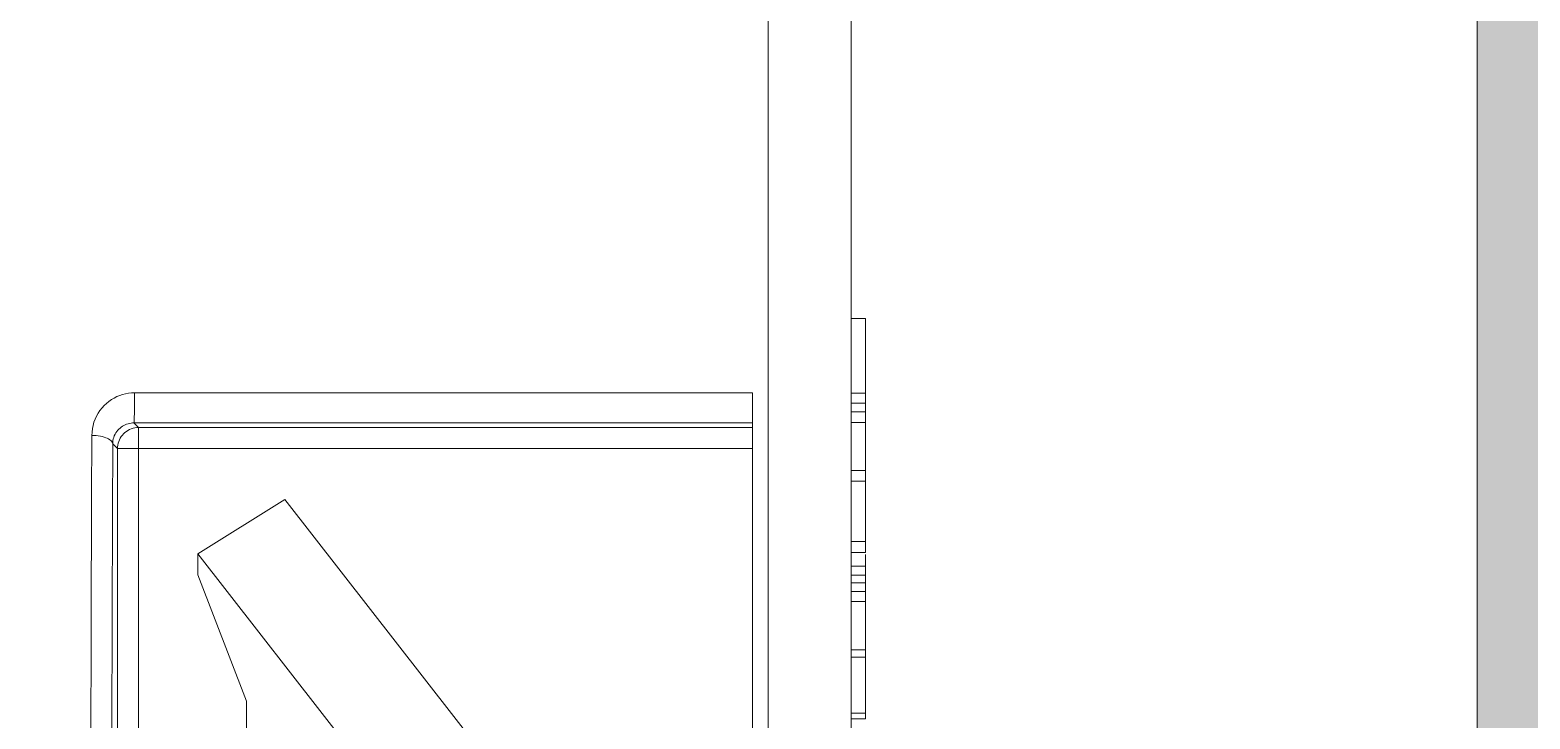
# Model space of a CAD drawing. Header units: millimetres. Extents: x -853320 to 19484, y -510814 to 9708.
# Drawn here: x 14102.84 to 14124.1, y 7494.98 to 7504.75 of the extents above; entities that cross this region are included whole.
import ezdxf

# ---------------------------------------------------------------- set-up
doc = ezdxf.new("R2010")
doc.units = ezdxf.units.MM
for name, color, linetype, lineweight in [('F_DIBOND_soffitto_cassone', 7, 'Continuous', 5), ('F_ELETTRICO', 22, 'Continuous', 5), ('F_IMPIANTO IDRAULICO', 7, 'Continuous', 5), ('F_TUBOLARE sez.40x40', 7, 'Continuous', 5)]:
    doc.layers.add(name, color=color, linetype=linetype, lineweight=lineweight)

# ---------------------------------------------------------------- blocks, each defined once
blk = doc.blocks.new('SCATOLA INCASSO_1 P_sezione e pianta')
at = {"layer": 'F_ELETTRICO'}
for p, q in [((55470.994, -13682.187), (55470.994, -13651.487)), ((55469.815, -13660.994), (55469.815, -13697.529)), ((55470.994, -13669.278), (55471.194, -13669.278)), ((55471.194, -13669.278), (55471.194, -13672.597)), ((55460.831, -13670.335), (55469.594, -13670.336)), ((55460.832, -13670.416), (55460.831, -13670.335)), ((55460.831, -13670.583), (55460.832, -13670.502)), ((55460.832, -13670.502), (55460.832, -13670.416)), ((55469.594, -13686.328), (55469.594, -13670.336)), ((55470.994, -13670.341), (55471.194, -13670.341)), ((55470.994, -13670.482), (55471.194, -13670.482)), ((55460.831, -13670.633), (55460.831, -13670.583)), ((55470.994, -13670.601), (55471.194, -13670.601)), ((55460.826, -13670.76), (55469.594, -13670.761)), ((55460.826, -13670.76), (55460.891, -13670.825)), ((55460.891, -13670.825), (55469.594, -13670.825)), ((55460.891, -13678.828), (55460.891, -13670.825)), ((55470.994, -13670.753), (55471.194, -13670.753)), ((55460.524, -13671.058), (55460.591, -13671.125)), ((55460.591, -13671.125), (55469.594, -13671.125)), ((55460.591, -13678.83), (55460.591, -13671.125)), ((55470.994, -13671.435), (55471.194, -13671.435)), ((55470.994, -13671.586), (55471.194, -13671.586)), ((55461.733, -13672.617), (55462.962, -13671.844)), ((55462.962, -13671.844), (55467.732, -13677.967)), ((55461.733, -13672.617), (55461.733, -13672.912)), ((55466.503, -13678.741), (55461.733, -13672.617)), ((55470.994, -13672.444), (55471.194, -13672.444)), ((55470.994, -13672.597), (55471.194, -13672.597)), ((55471.194, -13672.624), (55471.194, -13674.958)), ((55470.994, -13672.792), (55471.194, -13672.792)), ((55462.421, -13674.706), (55461.733, -13672.912)), ((55470.994, -13672.918), (55471.194, -13672.918)), ((55470.994, -13673.027), (55471.194, -13673.027)), ((55470.994, -13673.149), (55471.194, -13673.149)), ((55470.994, -13673.291), (55471.194, -13673.291)), ((55460.215, -13675.438), (55460.22, -13673.611)), ((55470.994, -13673.98), (55471.194, -13673.98)), ((55470.994, -13674.083), (55471.194, -13674.083)), ((55462.421, -13675.364), (55462.421, -13674.706)), ((55470.994, -13674.875), (55471.194, -13674.875)), ((55470.994, -13674.958), (55471.194, -13674.958))]:
    blk.add_line(p, q, dxfattribs=at)
for points in [[(55460.831, -13670.335), (55460.789, -13670.336), (55460.747, -13670.341), (55460.706, -13670.348), (55460.665, -13670.359), (55460.624, -13670.372), (55460.584, -13670.388), (55460.545, -13670.408), (55460.507, -13670.43), (55460.471, -13670.455), (55460.436, -13670.483), (55460.403, -13670.514), (55460.373, -13670.548), (55460.344, -13670.584), (55460.318, -13670.623), (55460.296, -13670.664), (55460.276, -13670.706), (55460.259, -13670.751), (55460.246, -13670.796), (55460.237, -13670.842), (55460.231, -13670.89), (55460.229, -13670.938)], [(55460.826, -13670.76), (55460.827, -13670.758), (55460.827, -13670.754), (55460.828, -13670.747), (55460.828, -13670.738), (55460.829, -13670.726), (55460.829, -13670.711), (55460.83, -13670.695), (55460.83, -13670.676), (55460.831, -13670.633)], [(55460.22, -13673.611), (55460.226, -13671.819), (55460.229, -13670.938)], [(55460.229, -13670.938), (55460.26, -13670.939), (55460.29, -13670.941), (55460.32, -13670.944), (55460.349, -13670.949), (55460.376, -13670.955), (55460.402, -13670.962), (55460.426, -13670.97), (55460.447, -13670.979), (55460.467, -13670.988), (55460.483, -13670.999), (55460.498, -13671.01), (55460.509, -13671.021), (55460.517, -13671.033), (55460.522, -13671.045), (55460.524, -13671.058)], [(55460.524, -13671.058), (55460.525, -13671.034), (55460.528, -13671.011), (55460.533, -13670.988), (55460.539, -13670.965), (55460.547, -13670.943), (55460.557, -13670.922), (55460.569, -13670.902), (55460.582, -13670.883), (55460.596, -13670.865), (55460.612, -13670.848), (55460.628, -13670.833), (55460.646, -13670.819), (55460.664, -13670.807), (55460.683, -13670.796), (55460.702, -13670.786), (55460.722, -13670.778), (55460.743, -13670.772), (55460.763, -13670.767), (55460.784, -13670.763), (55460.805, -13670.761), (55460.826, -13670.76)], [(55460.891, -13670.825), (55460.865, -13670.826), (55460.839, -13670.83), (55460.813, -13670.835), (55460.788, -13670.843), (55460.764, -13670.853), (55460.741, -13670.866), (55460.719, -13670.88), (55460.698, -13670.896), (55460.679, -13670.914), (55460.661, -13670.933), (55460.645, -13670.954), (55460.631, -13670.976), (55460.619, -13670.999), (55460.609, -13671.024), (55460.601, -13671.048), (55460.596, -13671.074), (55460.592, -13671.099), (55460.591, -13671.125)], [(55460.511, -13675.083), (55460.52, -13672.02), (55460.524, -13671.058)]]:
    blk.add_lwpolyline(points, dxfattribs=at)
blk = doc.blocks.new('BAGNO_camera doppia_rev.02_pianta')
at = {"layer": 'F_TUBOLARE sez.40x40', "true_color": 0x636466}
h = blk.add_hatch(color=251, dxfattribs=at)
h.dxf.hatch_style = 1
h.paths.add_polyline_path([(31977.616, 22496.66), (32017.616, 22496.66), (32017.616, 22996.66), (31977.616, 22996.66)])
h.paths.add_polyline_path([(31979.116, 22496.66), (32016.116, 22496.66), (32016.116, 22996.66), (31979.116, 22996.66)], flags=17)
at = {"layer": 'F_TUBOLARE sez.40x40'}
blk.add_lwpolyline([(31979.116, 22496.66), (32016.116, 22496.66), (32016.116, 22996.66), (31979.116, 22996.66)], close=True, dxfattribs=at)
at = {"layer": 'F_DIBOND_soffitto_cassone', "color": 1}
blk.add_blockref('SCATOLA INCASSO_1 P_sezione e pianta', (-23463.748, 36282.788), dxfattribs=at)

msp = doc.modelspace()

# ---------------------------------------------------------------- block references
at = {"layer": 'F_IMPIANTO IDRAULICO', "color": 1}
msp.add_blockref('BAGNO_camera doppia_rev.02_pianta', (-17892.766, -15112.845), dxfattribs=at)

doc.saveas('drawing.dxf')
